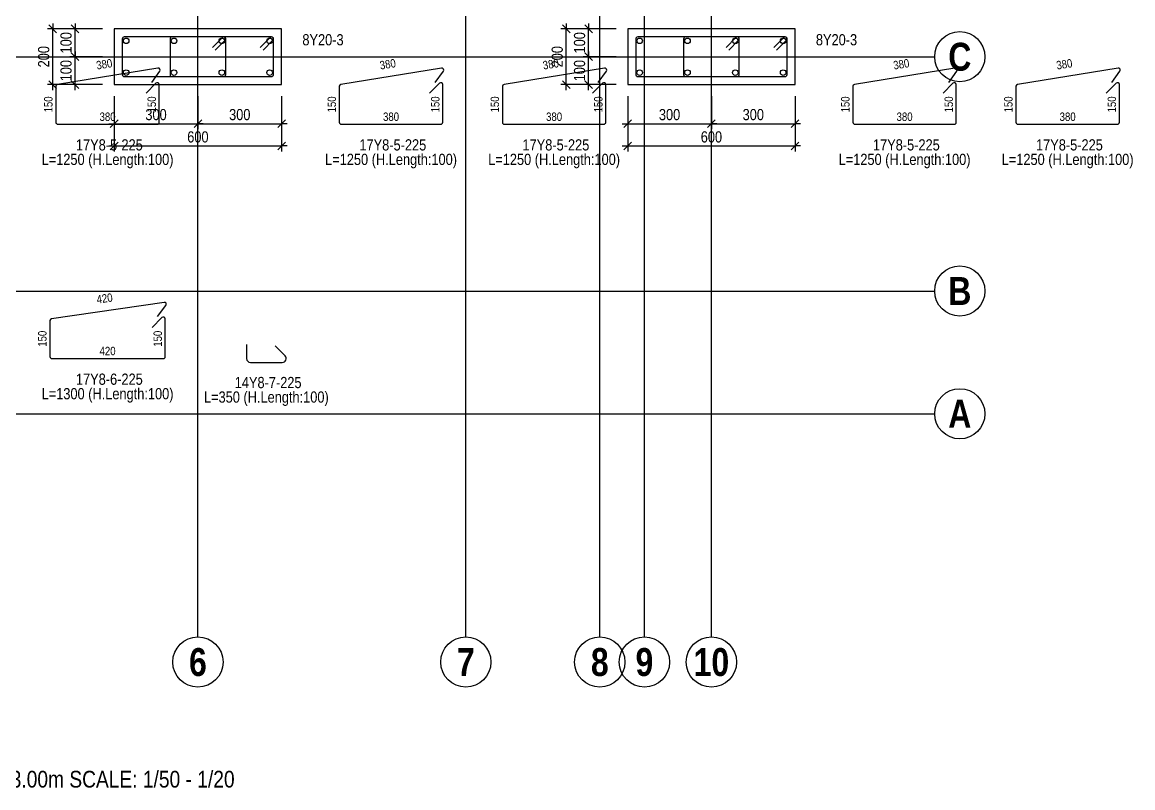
# Model space of a CAD drawing. Extents: x 0 to 206258, y -403073 to 0.
# Drawn here: x 21790 to 31738, y -83940 to -77078 of the extents above; entities that cross this region are included whole.
import ezdxf
from ezdxf.enums import TextEntityAlignment as Align
from ezdxf.lldxf.tags import DXFTag

# ---------------------------------------------------------------- set-up
doc = ezdxf.new("R2010")
doc.units = 0
doc.header["$LTSCALE"] = 1000
for name, color, linetype in [('Axis Circle(Dir 1)', 150, 'Continuous'), ('Axis Circle(Dir 2)', 150, 'Continuous'), ('Axis Label(Dir 1)', 7, 'Continuous'), ('Axis Label(Dir 2)', 7, 'Continuous'), ('Axis Line(Dir 1)', 8, 'CENTER2'), ('Axis Line(Dir 2)', 150, 'CENTER2'), ('Column Line(D)', 1, 'Continuous'), ('Dimension Line', 5, 'Continuous'), ('Link Line', 3, 'Continuous'), ('Quantity Table Title', 1, 'Continuous'), ('Rebar Length Text', 8, 'Continuous'), ('Rebar Line', 7, 'Continuous'), ('Top Rebar Label', 6, 'Continuous'), ('Top Rebar Line', 7, 'Continuous')]:
    doc.layers.add(name, color=color, linetype=linetype)
doc.layers.add('Link Label', color=94, linetype='Continuous', true_color=0x008100)
doc.layers.add('Link Length Text', color=94, linetype='Continuous', true_color=0x008100)
doc.styles.add('Axis Label(Dir 1)', font='ARIALNB.TTF', dxfattribs={"height": 250})
doc.styles.add('Axis Label(Dir 2)', font='ARIALNB.TTF', dxfattribs={"height": 250})
doc.styles.add('Dimension Text', font='ARIALN.TTF', dxfattribs={"height": 100})
doc.styles.add('Link Label', font='ARIALN.TTF', dxfattribs={"height": 100})
doc.styles.add('Link Length Text', font='ARIALN.TTF', dxfattribs={"height": 100})
doc.styles.add('Quantity Table Title', font='ARIALN.TTF', dxfattribs={"height": 150})
doc.styles.add('Rebar Length Text', font='ARIALN.TTF', dxfattribs={"height": 75})
doc.styles.add('Top Rebar Label', font='ARIALN.TTF', dxfattribs={"height": 100})
tags = doc.linetypes.add('CENTER2', pattern=[1.125, 0.75, -0.125, 0.125, -0.125]).pattern_tags.tags
tags[10:11] = [DXFTag(74, 4), DXFTag(75, 0), DXFTag(340, '0'), DXFTag(46, 0.0), DXFTag(50, 0.0), DXFTag(44, 0.0), DXFTag(45, 0.0)]
tags[8:9] = [DXFTag(74, 4), DXFTag(75, 0), DXFTag(340, '0'), DXFTag(46, 0.0), DXFTag(50, 0.0), DXFTag(44, 0.0), DXFTag(45, 0.0)]
tags[6:7] = [DXFTag(74, 4), DXFTag(75, 0), DXFTag(340, '0'), DXFTag(46, 0.0), DXFTag(50, 0.0), DXFTag(44, 0.0), DXFTag(45, 0.0)]
tags[4:5] = [DXFTag(74, 4), DXFTag(75, 0), DXFTag(340, '0'), DXFTag(46, 0.0), DXFTag(50, 0.0), DXFTag(44, 0.0), DXFTag(45, 0.0)]
doc.dimstyles.new('COLUMNAPP', dxfattribs={"dimtxt": 100, "dimasz": 30, "dimexe": 48.3, "dimexo": 103.5, "dimgap": 30, "dimtad": 1, "dimtoh": 1, "dimdec": 1, "dimlfac": 0.4, "dimdsep": 46, "dimtxsty": 'Dimension Text', "dimblk": 'PCDIM_TICK', "dimcen": 0.09, "dimclrd": 5, "dimclre": 5, "dimclrt": 5, "dimadec": 1, "dimazin": 0, "dimtp": 1, "dimtm": 1, "dimtfac": 1, "dimtdec": 4, "dimtofl": 0, "dimtmove": 0, "dimatfit": 3, "dimfxl": 1, "dimtolj": 1, "dimtzin": 0, "dimarcsym": 0})

# ---------------------------------------------------------------- blocks, each defined once
blk = doc.blocks.new('PCDIM_TICK')
at = {"layer": 'Dimension Line', "color": 0, "transparency": 33554687}
for p, q in [((1.15, 1.15), (-1.15, -1.15)), ((1.61, 0), (0, 0))]:
    blk.add_line(p, q, dxfattribs=at)
blk = doc.blocks.new('*U1401')
at = {"layer": 'Dimension Line', "color": 5, "true_color": 0x0000ff, "transparency": 16777216}
for p, q in [((22613.8, -77741.2), (22613.8, -78036)), ((23363.8, -77741.2), (23363.8, -78036)), ((22613.8, -77987.7), (23363.8, -77987.7))]:
    blk.add_line(p, q, dxfattribs=at)
at = {"layer": 'Dimension Line', "color": 5, "true_color": 0x0000ff, "transparency": 16777216, "xscale": 30, "yscale": 30, "rotation": 180.0000000000004}
blk.add_blockref('PCDIM_TICK', (22613.8, -77987.7), dxfattribs=at)
at = {"layer": 'Dimension Line', "color": 5, "true_color": 0x0000ff, "transparency": 16777216, "xscale": 30, "yscale": 30}
blk.add_blockref('PCDIM_TICK', (23363.8, -77987.7), dxfattribs=at)
at = {"layer": 'Dimension Line', "color": 5, "true_color": 0x0000ff, "transparency": 16777216, "insert": (22988.8, -77957.7), "char_height": 100, "width": 181.501, "attachment_point": 8, "style": 'Dimension Text'}
blk.add_mtext('300', dxfattribs=at)
blk = doc.blocks.new('*U1402')
at = {"layer": 'Dimension Line', "color": 5, "true_color": 0x0000ff, "transparency": 16777216}
for p, q in [((23363.8, -77741.2), (23363.8, -78036)), ((24113.8, -77741.2), (24113.8, -78036)), ((23363.8, -77987.7), (24113.8, -77987.7))]:
    blk.add_line(p, q, dxfattribs=at)
at = {"layer": 'Dimension Line', "color": 5, "true_color": 0x0000ff, "transparency": 16777216, "xscale": 30, "yscale": 30, "rotation": 180.0000000000004}
blk.add_blockref('PCDIM_TICK', (23363.8, -77987.7), dxfattribs=at)
at = {"layer": 'Dimension Line', "color": 5, "true_color": 0x0000ff, "transparency": 16777216, "xscale": 30, "yscale": 30}
blk.add_blockref('PCDIM_TICK', (24113.8, -77987.7), dxfattribs=at)
at = {"layer": 'Dimension Line', "color": 5, "true_color": 0x0000ff, "transparency": 16777216, "insert": (23738.8, -77957.7), "char_height": 100, "width": 181.501, "attachment_point": 8, "style": 'Dimension Text'}
blk.add_mtext('300', dxfattribs=at)
blk = doc.blocks.new('*U1403')
at = {"layer": 'Dimension Line', "color": 5, "true_color": 0x0000ff, "transparency": 16777216}
for p, q in [((22613.8, -77741.2), (22613.8, -78236)), ((24113.8, -77741.2), (24113.8, -78236)), ((22613.8, -78187.7), (24113.8, -78187.7))]:
    blk.add_line(p, q, dxfattribs=at)
at = {"layer": 'Dimension Line', "color": 5, "true_color": 0x0000ff, "transparency": 16777216, "xscale": 30, "yscale": 30, "rotation": 180.0000000000004}
blk.add_blockref('PCDIM_TICK', (22613.8, -78187.7), dxfattribs=at)
at = {"layer": 'Dimension Line', "color": 5, "true_color": 0x0000ff, "transparency": 16777216, "xscale": 30, "yscale": 30}
blk.add_blockref('PCDIM_TICK', (24113.8, -78187.7), dxfattribs=at)
at = {"layer": 'Dimension Line', "color": 5, "true_color": 0x0000ff, "transparency": 16777216, "insert": (23363.8, -78157.7), "char_height": 100, "width": 181.97, "attachment_point": 8, "style": 'Dimension Text'}
blk.add_mtext('600', dxfattribs=at)
blk = doc.blocks.new('*U1404')
at = {"layer": 'Dimension Line', "color": 5, "true_color": 0x0000ff, "transparency": 16777216}
for p, q in [((22510.3, -77387.7), (22215.5, -77387.7)), ((22263.8, -77637.7), (22263.8, -77387.7)), ((22510.3, -77637.7), (22215.5, -77637.7))]:
    blk.add_line(p, q, dxfattribs=at)
at = {"layer": 'Dimension Line', "color": 5, "true_color": 0x0000ff, "transparency": 16777216, "xscale": 30, "yscale": 30}
for p, rotation in [((22263.8, -77387.7), 89.99999999999447), ((22263.8, -77637.7), 269.9999999999834)]:
    blk.add_blockref('PCDIM_TICK', p, dxfattribs=dict(at, rotation=rotation))
at = {"layer": 'Dimension Line', "color": 5, "true_color": 0x0000ff, "transparency": 16777216, "insert": (22233.8, -77512.7), "char_height": 100, "width": 173.928, "attachment_point": 8, "rotation": 90, "style": 'Dimension Text'}
blk.add_mtext('100', dxfattribs=at)
blk = doc.blocks.new('*U1405')
at = {"layer": 'Dimension Line', "color": 5, "true_color": 0x0000ff, "transparency": 16777216}
for p, q in [((22510.3, -77137.7), (22215.5, -77137.7)), ((22263.8, -77387.7), (22263.8, -77137.7)), ((22510.3, -77387.7), (22215.5, -77387.7))]:
    blk.add_line(p, q, dxfattribs=at)
at = {"layer": 'Dimension Line', "color": 5, "true_color": 0x0000ff, "transparency": 16777216, "xscale": 30, "yscale": 30}
for p, rotation in [((22263.8, -77137.7), 89.99999999999447), ((22263.8, -77387.7), 269.9999999999834)]:
    blk.add_blockref('PCDIM_TICK', p, dxfattribs=dict(at, rotation=rotation))
at = {"layer": 'Dimension Line', "color": 5, "true_color": 0x0000ff, "transparency": 16777216, "insert": (22233.8, -77262.7), "char_height": 100, "width": 173.928, "attachment_point": 8, "rotation": 90, "style": 'Dimension Text'}
blk.add_mtext('100', dxfattribs=at)
blk = doc.blocks.new('*U1406')
at = {"layer": 'Dimension Line', "color": 5, "true_color": 0x0000ff, "transparency": 16777216}
for p, q in [((22510.3, -77137.7), (22015.5, -77137.7)), ((22063.8, -77637.7), (22063.8, -77137.7)), ((22510.3, -77637.7), (22015.5, -77637.7))]:
    blk.add_line(p, q, dxfattribs=at)
at = {"layer": 'Dimension Line', "color": 5, "true_color": 0x0000ff, "transparency": 16777216, "xscale": 30, "yscale": 30}
for p, rotation in [((22063.8, -77137.7), 89.99999999999447), ((22063.8, -77637.7), 269.9999999999834)]:
    blk.add_blockref('PCDIM_TICK', p, dxfattribs=dict(at, rotation=rotation))
at = {"layer": 'Dimension Line', "color": 5, "true_color": 0x0000ff, "transparency": 16777216, "insert": (22033.8, -77387.7), "char_height": 100, "width": 182.775, "attachment_point": 8, "rotation": 90, "style": 'Dimension Text'}
blk.add_mtext('200', dxfattribs=at)
blk = doc.blocks.new('*U1407')
at = {"layer": 'Dimension Line', "color": 5, "true_color": 0x0000ff, "transparency": 16777216}
for p, q in [((27213.8, -77741.2), (27213.8, -78036)), ((27963.8, -77741.2), (27963.8, -78036)), ((27213.8, -77987.7), (27963.8, -77987.7))]:
    blk.add_line(p, q, dxfattribs=at)
at = {"layer": 'Dimension Line', "color": 5, "true_color": 0x0000ff, "transparency": 16777216, "xscale": 30, "yscale": 30, "rotation": 180.0000000000004}
blk.add_blockref('PCDIM_TICK', (27213.8, -77987.7), dxfattribs=at)
at = {"layer": 'Dimension Line', "color": 5, "true_color": 0x0000ff, "transparency": 16777216, "xscale": 30, "yscale": 30}
blk.add_blockref('PCDIM_TICK', (27963.8, -77987.7), dxfattribs=at)
at = {"layer": 'Dimension Line', "color": 5, "true_color": 0x0000ff, "transparency": 16777216, "insert": (27588.8, -77957.7), "char_height": 100, "width": 181.501, "attachment_point": 8, "style": 'Dimension Text'}
blk.add_mtext('300', dxfattribs=at)
blk = doc.blocks.new('*U1408')
at = {"layer": 'Dimension Line', "color": 5, "true_color": 0x0000ff, "transparency": 16777216}
for p, q in [((27963.8, -77741.2), (27963.8, -78036)), ((28713.8, -77741.2), (28713.8, -78036)), ((27963.8, -77987.7), (28713.8, -77987.7))]:
    blk.add_line(p, q, dxfattribs=at)
at = {"layer": 'Dimension Line', "color": 5, "true_color": 0x0000ff, "transparency": 16777216, "xscale": 30, "yscale": 30, "rotation": 180.0000000000004}
blk.add_blockref('PCDIM_TICK', (27963.8, -77987.7), dxfattribs=at)
at = {"layer": 'Dimension Line', "color": 5, "true_color": 0x0000ff, "transparency": 16777216, "xscale": 30, "yscale": 30}
blk.add_blockref('PCDIM_TICK', (28713.8, -77987.7), dxfattribs=at)
at = {"layer": 'Dimension Line', "color": 5, "true_color": 0x0000ff, "transparency": 16777216, "insert": (28338.8, -77957.7), "char_height": 100, "width": 181.501, "attachment_point": 8, "style": 'Dimension Text'}
blk.add_mtext('300', dxfattribs=at)
blk = doc.blocks.new('*U1409')
at = {"layer": 'Dimension Line', "color": 5, "true_color": 0x0000ff, "transparency": 16777216}
for p, q in [((27213.8, -77741.2), (27213.8, -78236)), ((28713.8, -77741.2), (28713.8, -78236)), ((27213.8, -78187.7), (28713.8, -78187.7))]:
    blk.add_line(p, q, dxfattribs=at)
at = {"layer": 'Dimension Line', "color": 5, "true_color": 0x0000ff, "transparency": 16777216, "xscale": 30, "yscale": 30, "rotation": 180.0000000000004}
blk.add_blockref('PCDIM_TICK', (27213.8, -78187.7), dxfattribs=at)
at = {"layer": 'Dimension Line', "color": 5, "true_color": 0x0000ff, "transparency": 16777216, "xscale": 30, "yscale": 30}
blk.add_blockref('PCDIM_TICK', (28713.8, -78187.7), dxfattribs=at)
at = {"layer": 'Dimension Line', "color": 5, "true_color": 0x0000ff, "transparency": 16777216, "insert": (27963.8, -78157.7), "char_height": 100, "width": 181.97, "attachment_point": 8, "style": 'Dimension Text'}
blk.add_mtext('600', dxfattribs=at)
blk = doc.blocks.new('*U1410')
at = {"layer": 'Dimension Line', "color": 5, "true_color": 0x0000ff, "transparency": 16777216}
for p, q in [((27110.3, -77387.7), (26815.5, -77387.7)), ((26863.8, -77637.7), (26863.8, -77387.7)), ((27110.3, -77637.7), (26815.5, -77637.7))]:
    blk.add_line(p, q, dxfattribs=at)
at = {"layer": 'Dimension Line', "color": 5, "true_color": 0x0000ff, "transparency": 16777216, "xscale": 30, "yscale": 30}
for p, rotation in [((26863.8, -77387.7), 89.99999999999447), ((26863.8, -77637.7), 269.9999999999834)]:
    blk.add_blockref('PCDIM_TICK', p, dxfattribs=dict(at, rotation=rotation))
at = {"layer": 'Dimension Line', "color": 5, "true_color": 0x0000ff, "transparency": 16777216, "insert": (26833.8, -77512.7), "char_height": 100, "width": 173.928, "attachment_point": 8, "rotation": 90, "style": 'Dimension Text'}
blk.add_mtext('100', dxfattribs=at)
blk = doc.blocks.new('*U1411')
at = {"layer": 'Dimension Line', "color": 5, "true_color": 0x0000ff, "transparency": 16777216}
for p, q in [((27110.3, -77137.7), (26815.5, -77137.7)), ((26863.8, -77387.7), (26863.8, -77137.7)), ((27110.3, -77387.7), (26815.5, -77387.7))]:
    blk.add_line(p, q, dxfattribs=at)
at = {"layer": 'Dimension Line', "color": 5, "true_color": 0x0000ff, "transparency": 16777216, "xscale": 30, "yscale": 30}
for p, rotation in [((26863.8, -77137.7), 89.99999999999447), ((26863.8, -77387.7), 269.9999999999834)]:
    blk.add_blockref('PCDIM_TICK', p, dxfattribs=dict(at, rotation=rotation))
at = {"layer": 'Dimension Line', "color": 5, "true_color": 0x0000ff, "transparency": 16777216, "insert": (26833.8, -77262.7), "char_height": 100, "width": 173.928, "attachment_point": 8, "rotation": 90, "style": 'Dimension Text'}
blk.add_mtext('100', dxfattribs=at)
blk = doc.blocks.new('*U1412')
at = {"layer": 'Dimension Line', "color": 5, "true_color": 0x0000ff, "transparency": 16777216}
for p, q in [((27110.3, -77137.7), (26615.5, -77137.7)), ((26663.8, -77637.7), (26663.8, -77137.7)), ((27110.3, -77637.7), (26615.5, -77637.7))]:
    blk.add_line(p, q, dxfattribs=at)
at = {"layer": 'Dimension Line', "color": 5, "true_color": 0x0000ff, "transparency": 16777216, "xscale": 30, "yscale": 30}
for p, rotation in [((26663.8, -77137.7), 89.99999999999447), ((26663.8, -77637.7), 269.9999999999834)]:
    blk.add_blockref('PCDIM_TICK', p, dxfattribs=dict(at, rotation=rotation))
at = {"layer": 'Dimension Line', "color": 5, "true_color": 0x0000ff, "transparency": 16777216, "insert": (26633.8, -77387.7), "char_height": 100, "width": 182.775, "attachment_point": 8, "rotation": 90, "style": 'Dimension Text'}
blk.add_mtext('200', dxfattribs=at)

msp = doc.modelspace()

# ---------------------------------------------------------------- linework, layer by layer
at = {"layer": 'Axis Circle(Dir 1)', "transparency": 33554687}
for centre in [(30188.79, -77387.707), (30188.79, -79487.707), (30188.79, -80587.707)]:
    msp.add_circle(centre, 225, dxfattribs=at)
at = {"layer": 'Axis Circle(Dir 2)', "transparency": 33554687}
for centre in [(23363.79, -82812.707), (25763.79, -82812.707), (26963.79, -82812.707), (27363.79, -82812.707), (27963.79, -82812.707)]:
    msp.add_circle(centre, 225, dxfattribs=at)
at = {"layer": 'Axis Line(Dir 1)', "transparency": 33554687}
for points in [[(12163.79, -77387.707), (29963.79, -77387.707)], [(12163.79, -79487.707), (29963.79, -79487.707)], [(12163.79, -80587.707), (29963.79, -80587.707)]]:
    msp.add_lwpolyline(points, dxfattribs=at)
at = {"layer": 'Axis Line(Dir 2)', "transparency": 33554687}
for points in [[(23363.79, -82587.707), (23363.79, -58787.707)], [(25763.79, -82587.707), (25763.79, -58787.707)], [(26963.79, -82587.707), (26963.79, -58787.707)], [(27363.79, -82587.707), (27363.79, -58787.707)], [(27963.79, -82587.707), (27963.79, -58787.707)]]:
    msp.add_lwpolyline(points, dxfattribs=at)
at = {"layer": 'Column Line(D)', "transparency": 33554687}
for points in [[(24113.79, -77637.707), (24113.79, -77137.707), (22613.79, -77137.707), (22613.79, -77637.707)], [(28713.79, -77637.707), (28713.79, -77137.707), (27213.79, -77137.707), (27213.79, -77637.707)]]:
    msp.add_lwpolyline(points, close=True, dxfattribs=at)
at = {"layer": 'Link Line', "transparency": 33554687}
for points in [[(23519.443, -77328.469), (23607.831, -77240.081, 0.66817864), (23595.457, -77210.207), (22703.79, -77210.207, 0.41421356), (22686.29, -77227.707), (22686.29, -77547.707, 0.41421356), (22703.79, -77565.207), (23595.457, -77565.207, 0.41421356), (23612.957, -77547.707), (23612.957, -77227.707, 0.66817864), (23583.083, -77215.332), (23494.694, -77303.721)], [(23947.776, -77328.469), (24036.165, -77240.081, 0.66817864), (24023.79, -77210.207), (23132.124, -77210.207, 0.41421356), (23114.624, -77227.707), (23114.624, -77547.707, 0.41421356), (23132.124, -77565.207), (24023.79, -77565.207, 0.41421356), (24041.29, -77547.707), (24041.29, -77227.707, 0.66817864), (24011.416, -77215.332), (23923.028, -77303.721)], [(28119.443, -77328.469), (28207.831, -77240.081, 0.66817864), (28195.457, -77210.207), (27303.79, -77210.207, 0.41421356), (27286.29, -77227.707), (27286.29, -77547.707, 0.41421356), (27303.79, -77565.207), (28195.457, -77565.207, 0.41421356), (28212.957, -77547.707), (28212.957, -77227.707, 0.66817864), (28183.083, -77215.332), (28094.694, -77303.721)], [(28547.776, -77328.469), (28636.165, -77240.081, 0.66817864), (28623.79, -77210.207), (27732.124, -77210.207, 0.41421356), (27714.624, -77227.707), (27714.624, -77547.707, 0.41421356), (27732.124, -77565.207), (28623.79, -77565.207, 0.41421356), (28641.29, -77547.707), (28641.29, -77227.707, 0.66817864), (28611.416, -77215.332), (28523.028, -77303.721)], [(22949.962, -77618.523), (23023.091, -77517.147, 0.66817864), (23006.102, -77489.634), (22106.046, -77635.326, 0.3679544), (22091.342, -77652.602), (22091.342, -77975.207, 0.41421356), (22108.842, -77992.707), (23000.509, -77992.707, 0.41421356), (23018.009, -77975.207), (23018.009, -77637.707, 0.66817864), (22988.134, -77625.332), (22899.746, -77713.721)], [(25489.372, -77618.523), (25562.501, -77517.147, 0.66817864), (25545.512, -77489.634), (24645.456, -77635.326, 0.3679544), (24630.752, -77652.602), (24630.752, -77975.207, 0.41421356), (24648.252, -77992.707), (25539.919, -77992.707, 0.41421356), (25557.419, -77975.207), (25557.419, -77637.707, 0.66817864), (25527.544, -77625.332), (25439.156, -77713.721)], [(26949.961, -77618.523), (27023.09, -77517.147, 0.66817864), (27006.101, -77489.634), (26106.045, -77635.326, 0.3679544), (26091.342, -77652.602), (26091.342, -77975.207, 0.41421356), (26108.842, -77992.707), (27000.508, -77992.707, 0.41421356), (27018.008, -77975.207), (27018.008, -77637.707, 0.66817864), (26988.134, -77625.332), (26899.745, -77713.721)], [(30089.372, -77618.523), (30162.501, -77517.147, 0.66817864), (30145.512, -77489.634), (29245.456, -77635.326, 0.3679544), (29230.752, -77652.602), (29230.752, -77975.207, 0.41421356), (29248.252, -77992.707), (30139.919, -77992.707, 0.41421356), (30157.419, -77975.207), (30157.419, -77637.707, 0.66817864), (30127.544, -77625.332), (30039.156, -77713.721)], [(31549.961, -77618.523), (31623.09, -77517.147, 0.66817864), (31606.101, -77489.634), (30706.045, -77635.326, 0.3679544), (30691.342, -77652.602), (30691.342, -77975.207, 0.41421356), (30708.842, -77992.707), (31600.508, -77992.707, 0.41421356), (31618.008, -77975.207), (31618.008, -77637.707, 0.66817864), (31588.134, -77625.332), (31499.745, -77713.721)], [(23002.593, -79717.214), (23077.372, -79617.049, 0.66817864), (23060.836, -79589.261), (22052.787, -79735.532, 0.37261128), (22037.8, -79752.851), (22037.8, -80075.207, 0.41421356), (22055.3, -80092.707), (23054.05, -80092.707, 0.41421356), (23071.55, -80075.207), (23071.55, -79737.707, 0.66817864), (23041.676, -79725.332), (22953.287, -79813.721)]]:
    msp.add_lwpolyline(points, format="xyb", dxfattribs=at)
at = {"layer": 'Rebar Line', "transparency": 33554687}
for centre in [(22721.29, -77245.207), (23149.624, -77245.207), (23577.957, -77245.207), (24006.29, -77245.207), (27321.29, -77245.207), (27749.624, -77245.207), (28177.957, -77245.207), (28606.29, -77245.207), (22721.29, -77530.207), (23149.624, -77530.207), (23577.957, -77530.207), (24006.29, -77530.207), (27321.29, -77530.207), (27749.624, -77530.207), (28177.957, -77530.207), (28606.29, -77530.207)]:
    msp.add_circle(centre, 25, dxfattribs=at)
at = {"layer": 'Top Rebar Line', "transparency": 33554687}
msp.add_lwpolyline([(23799.581, -79967.707), (23799.581, -80092.707, 0.41421356), (23834.581, -80127.707), (24119.581, -80127.707, 0.66817864), (24144.33, -80067.958), (24055.942, -79979.57)], format="xyb", dxfattribs=at)

# ---------------------------------------------------------------- texts
at = {"layer": 'Axis Label(Dir 1)', "transparency": 33554687, "style": 'Axis Label(Dir 1)'}
for s, p in [('C', (30188.79, -77387.707)), ('B', (30188.79, -79487.707)), ('A', (30188.79, -80587.707))]:
    msp.add_text(s, height=250, dxfattribs=at).set_placement(p, align=Align.MIDDLE_CENTER)
at = {"layer": 'Axis Label(Dir 2)', "transparency": 33554687, "style": 'Axis Label(Dir 2)'}
for s, p in [('6', (23363.79, -82812.707)), ('7', (25763.79, -82812.707)), ('8', (26963.79, -82812.707)), ('9', (27363.79, -82812.707)), ('10', (27963.79, -82812.707))]:
    msp.add_text(s, height=250, dxfattribs=at).set_placement(p, align=Align.MIDDLE_CENTER)
at = {"layer": 'Link Label', "transparency": 33554687, "style": 'Link Label'}
for s, p in [(' 17Y8-5-225', (22554.675, -78227.707)), (' 17Y8-5-225', (25094.085, -78227.707)), (' 17Y8-5-225', (26554.675, -78227.707)), (' 17Y8-5-225', (29694.085, -78227.707)), (' 17Y8-5-225', (31154.675, -78227.707)), (' 17Y8-6-225', (22554.675, -80327.707)), (' 14Y8-7-225', (23977.081, -80357.707))]:
    msp.add_text(s, height=100, dxfattribs=at).set_placement(p, align=Align.CENTER)
at = {"layer": 'Link Length Text', "transparency": 33554687, "style": 'Link Length Text'}
for s, p in [('L=1250 (H.Length:100)', (22554.675, -78357.707)), ('L=1250 (H.Length:100)', (25094.085, -78357.707)), ('L=1250 (H.Length:100)', (26554.675, -78357.707)), ('L=1250 (H.Length:100)', (29694.085, -78357.707)), ('L=1250 (H.Length:100)', (31154.675, -78357.707)), ('L=1300 (H.Length:100)', (22554.675, -80457.707)), ('L=350 (H.Length:100)', (23977.081, -80487.707))]:
    msp.add_text(s, height=100, dxfattribs=at).set_placement(p, align=Align.CENTER)
at = {"layer": 'Quantity Table Title', "transparency": 33554687, "style": 'Quantity Table Title'}
msp.add_text('STOREY: 1 - LEVEL: +3.00m SCALE: 1/50 - 1/20', height=150, dxfattribs=at).set_placement((21799.38, -83787.707), align=Align.TOP_CENTER)
at = {"layer": 'Rebar Length Text', "transparency": 33554687, "style": 'Rebar Length Text'}
for s, rotation, p in [('380', 9.1947432, (22531.015, -77491.537)), ('380', 9.1947432, (25070.425, -77491.537)), ('380', 9.1947432, (26531.014, -77491.537)), ('380', 9.1947432, (29670.425, -77491.537)), ('380', 9.1947432, (31131.014, -77491.537)), ('150', 90, (22061.342, -77815.207)), ('150', 90, (22988.009, -77815.207)), ('150', 90, (24600.752, -77815.207)), ('150', 90, (25527.419, -77815.207)), ('150', 90, (26061.342, -77815.207)), ('150', 90, (26988.008, -77815.207)), ('150', 90, (29200.752, -77815.207)), ('150', 90, (30127.419, -77815.207)), ('150', 90, (30661.342, -77815.207)), ('150', 90, (31588.008, -77815.207)), ('420', 8.2561548, (22533.359, -79590.8)), ('150', 90, (22007.8, -79915.207)), ('150', 90, (23041.55, -79915.207))]:
    msp.add_text(s, height=75, rotation=rotation, dxfattribs=at).set_placement(p, align=Align.CENTER)
for s, p in [('380', (22554.675, -77962.707)), ('380', (25094.085, -77962.707)), ('380', (26554.675, -77962.707)), ('380', (29694.085, -77962.707)), ('380', (31154.675, -77962.707)), ('420', (22554.675, -80062.707))]:
    msp.add_text(s, height=75, dxfattribs=at).set_placement(p, align=Align.CENTER)
at = {"layer": 'Top Rebar Label', "transparency": 33554687, "style": 'Top Rebar Label'}
for p in [(24267.834, -77315.433), (28867.834, -77315.433)]:
    msp.add_text(' 8Y20-3', height=100, dxfattribs=at).set_placement(p, align=Align.BOTTOM_LEFT)

# ---------------------------------------------------------------- dimensions: what is measured, and where the dimension line sits
at = {"layer": 'Dimension Line', "transparency": 33554687}
for p1, p2, distance, picture, middle in [((22613.79, -77637.707), (22613.79, -77137.707), 550, '*U1406', (22063.79, -77387.707)), ((22613.79, -77387.707), (22613.79, -77137.707), 350, '*U1405', (22263.79, -77262.707)), ((27213.79, -77637.707), (27213.79, -77137.707), 550, '*U1412', (26663.79, -77387.707)), ((27213.79, -77387.707), (27213.79, -77137.707), 350, '*U1411', (26863.79, -77262.707)), ((22613.79, -77637.707), (22613.79, -77387.707), 350, '*U1404', (22263.79, -77512.707)), ((27213.79, -77637.707), (27213.79, -77387.707), 350, '*U1410', (26863.79, -77512.707)), ((22613.79, -77637.707), (23363.79, -77637.707), -350, '*U1401', (22988.79, -77987.707)), ((22613.79, -77637.707), (24113.79, -77637.707), -550, '*U1403', (23363.79, -78187.707)), ((23363.79, -77637.707), (24113.79, -77637.707), -350, '*U1402', (23738.79, -77987.707)), ((27213.79, -77637.707), (27963.79, -77637.707), -350, '*U1407', (27588.79, -77987.707)), ((27213.79, -77637.707), (28713.79, -77637.707), -550, '*U1409', (27963.79, -78187.707)), ((27963.79, -77637.707), (28713.79, -77637.707), -350, '*U1408', (28338.79, -77987.707))]:
    dim = msp.add_aligned_dim(p1=p1, p2=p2, distance=distance, dimstyle='COLUMNAPP', override={"dimscale": 1, "dimtxt": 100, "dimasz": 30, "dimexe": 48.3, "dimexo": 103.5, "dimgap": 30, "dimtad": 1, "dimtih": 0, "dimdec": 1, "dimlfac": 0.4, "dimzin": 8, "dimlunit": 2, "dimpost": '', "dimtxsty": 'Dimension Text', "dimblk": 'PCDIM_TICK', "dimse1": 0, "dimse2": 0, "dimsd2": 0, "dimclrd": 5, "dimclre": 5, "dimclrt": 5, "dimaunit": 0, "dimadec": 1, "dimazin": 0, "dimtol": 0, "dimtp": 1, "dimtm": 1, "dimtmove": 0}, dxfattribs=at)
    dim.commit()
    dim.dimension.update_dxf_attribs({"geometry": picture, "text_midpoint": middle})

doc.saveas('drawing.dxf')
